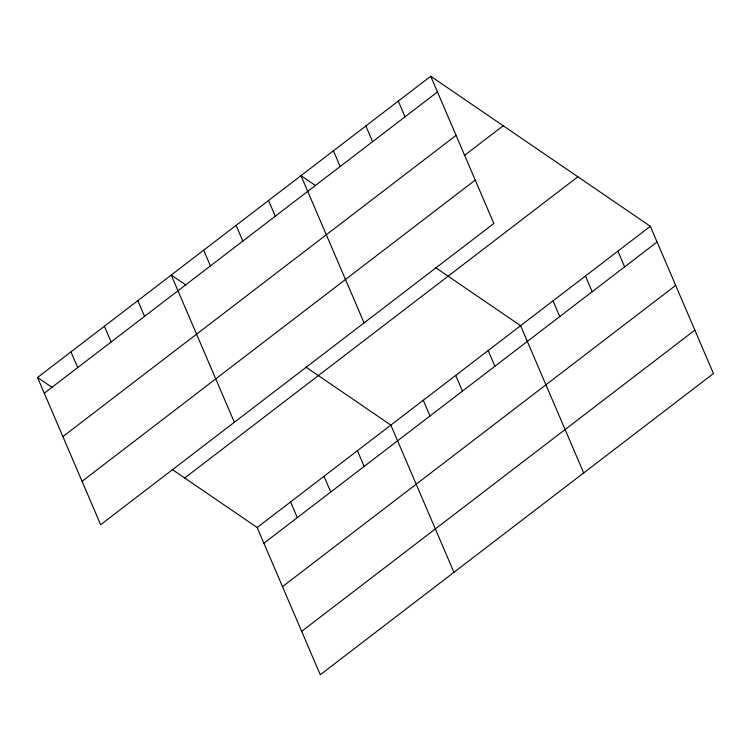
<?xml version="1.0" encoding="UTF-8"?>
<svg xmlns="http://www.w3.org/2000/svg" width="751" height="751" viewBox="0 0 751 751"><rect width="100%" height="100%" fill="white"/><g stroke="black" fill="none" stroke-linecap="round" stroke-linejoin="round"><path stroke-width="1.13" d="M430.736 76.255L493.839 223.488L100.653 524.705L37.55 377.471L430.736 76.255L650.347 226.295L713.45 373.529L320.264 674.745L257.161 527.512L172.242 469.497M44.281 393.186L437.467 91.969M62.887 436.584L456.073 135.368M464.278 155.588L503.208 125.764M82.056 481.307L475.233 180.08M184.69 478.002L577.876 176.785M257.161 527.512L650.347 226.295M263.892 543.226L657.078 242.01M282.498 586.634L675.684 285.408M301.667 631.347L694.844 330.13M315.476 185.553L300.982 175.659L364.085 322.883M435.683 267.685L520.593 325.699L583.696 472.933M185.732 284.958L171.237 275.054L234.34 422.287M305.929 367.079L390.849 425.104L453.951 572.337M37.55 377.471L52.044 387.375M617.904 251.144L624.644 266.858M585.47 276.002L592.201 291.707M553.036 300.851L559.767 316.565M398.293 101.103L405.033 116.818M488.159 350.548L494.89 366.263M365.859 125.952L372.59 141.667M455.716 375.397L462.456 391.111M333.425 150.801L340.156 166.515M423.282 400.255L430.013 415.96M268.548 200.508L275.279 216.222M357.42 450.703L364.16 466.418M236.105 225.356L242.845 241.071M324 476.312L330.74 492.018M203.671 250.205L210.402 265.92M290.581 501.912L297.321 517.627M137.809 300.663L144.549 316.378M104.389 326.263L111.129 341.977M70.969 351.872L77.71 367.577"/></g></svg>
